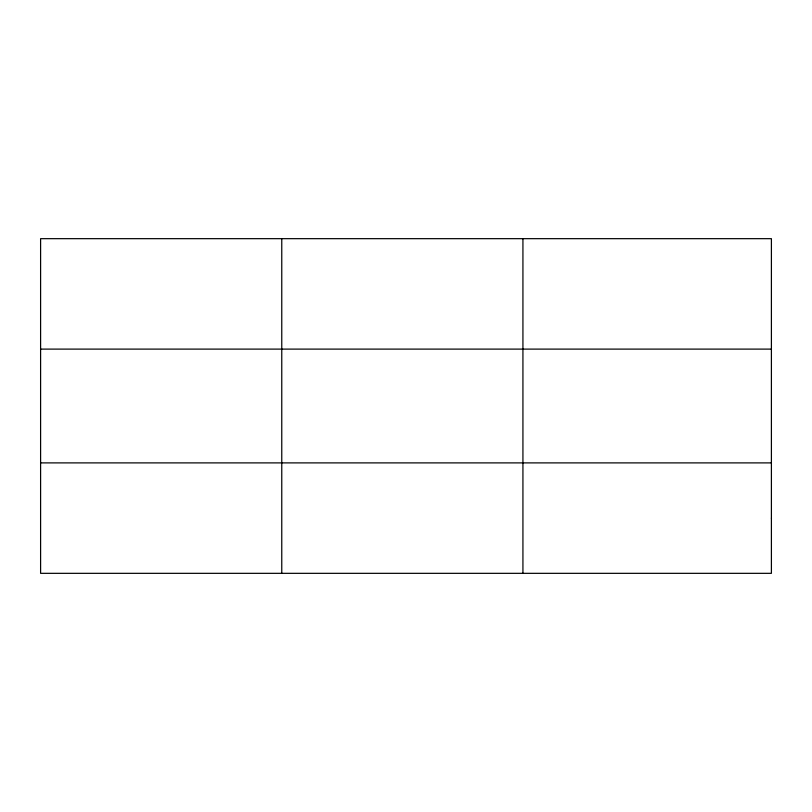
<?xml version="1.0" encoding="UTF-8"?>
<svg xmlns="http://www.w3.org/2000/svg" width="812" height="812" viewBox="0 0 812 812"><rect width="100%" height="100%" fill="white"/><g stroke="black" fill="none" stroke-linecap="round" stroke-linejoin="round"><path stroke-width="1.22" d="M281.764 238.667L281.764 573.333M522.928 238.667L522.928 573.333M40.6 349.109L771.4 349.109M40.6 462.891L771.4 462.891M771.4 518.117L771.4 573.333L40.6 573.333L40.6 238.667L771.4 238.667L771.4 518.117"/></g></svg>
